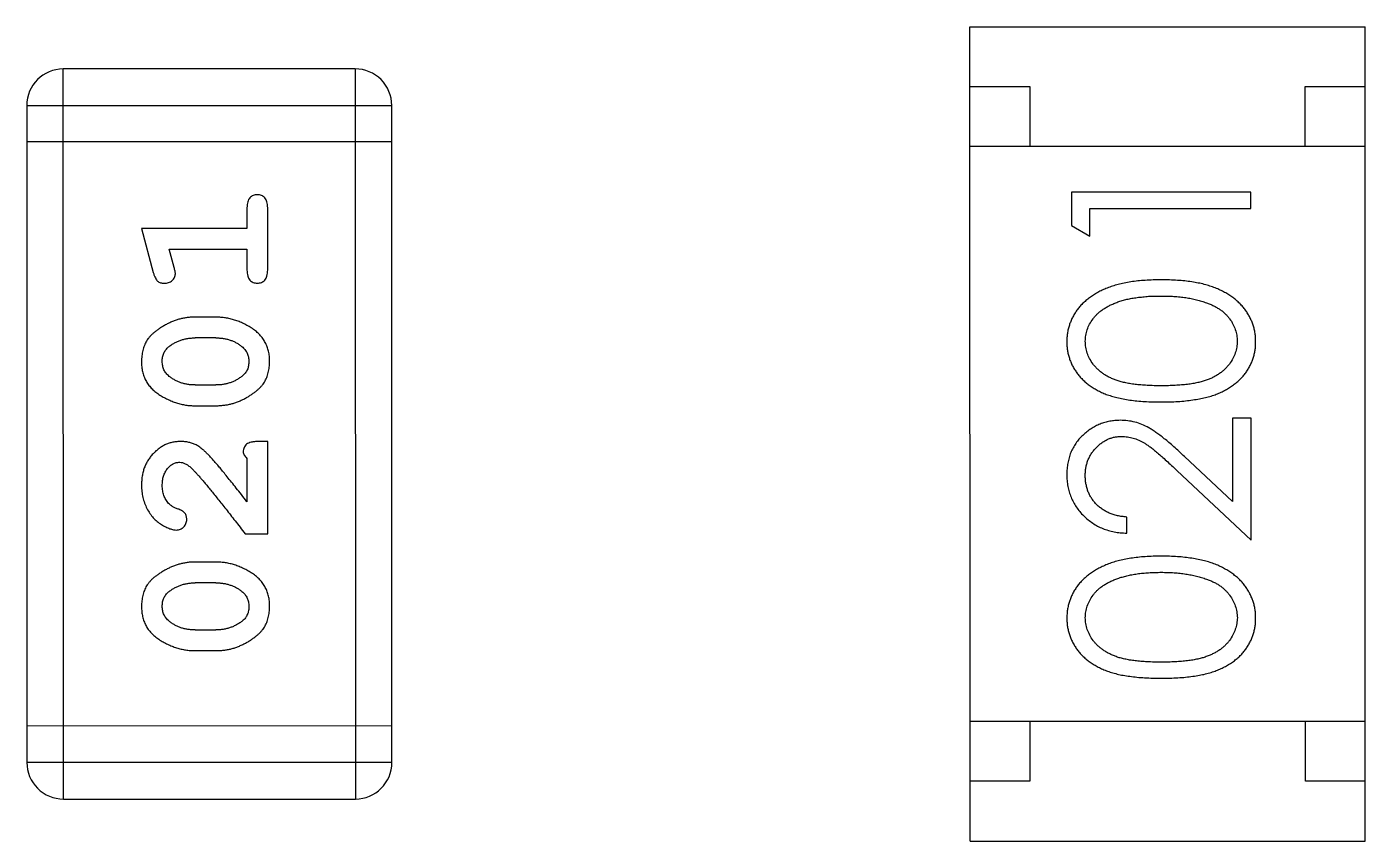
# Model space of a CAD drawing. Header units: millimetres. Extents: x 0 to 297, y 0 to 210.
# Drawn here: x 227.205 to 228.323, y 128.53 to 129.211 of the extents above; entities that cross this region are included whole.
import ezdxf

# ---------------------------------------------------------------- set-up
doc = ezdxf.new("R2010")
doc.units = ezdxf.units.MM
doc.layers.get('0').update_dxf_attribs({"linetype": 'CONTINUOUS'})

msp = doc.modelspace()

# ---------------------------------------------------------------- linework, layer by layer
at = {"color": 7, "linetype": 'Continuous'}
for p, q in [((227.9928, 128.5305), (227.9927, 129.2105)), ((227.9927, 129.2105), (228.3227, 129.2105)), ((228.3228, 128.5305), (228.3227, 129.2105)), ((227.2357, 128.5657), (227.2356, 129.1753)), ((227.4794, 129.1753), (227.2356, 129.1753)), ((227.4794, 129.1753), (227.4795, 128.5657)), ((227.9927, 129.1605), (228.0427, 129.1605)), ((228.0427, 129.1605), (228.0427, 129.1105)), ((228.2727, 129.1105), (228.2727, 129.1605)), ((228.2727, 129.1605), (228.3227, 129.1605)), ((227.2051, 129.1448), (227.2052, 128.5962)), ((227.2051, 129.1448), (227.5099, 129.1448)), ((227.51, 128.5962), (227.5099, 129.1448)), ((227.5099, 129.1144), (227.2051, 129.1143)), ((228.3227, 129.1105), (227.9927, 129.1105)), ((228.0774, 129.0723), (228.0775, 129.0445)), ((228.2274, 129.0723), (228.0774, 129.0723)), ((228.2274, 129.0588), (228.2274, 129.0723)), ((227.389, 129.0593), (227.389, 129.042)), ((227.4063, 129.0074), (227.4063, 129.0593)), ((228.0928, 129.0357), (228.0928, 129.0588)), ((228.0928, 129.0588), (228.2274, 129.0588)), ((227.389, 129.042), (227.3009, 129.042)), ((227.3009, 129.042), (227.3108, 129.0054)), ((228.0775, 129.0445), (228.0928, 129.0357)), ((227.324, 129.0247), (227.389, 129.0247)), ((227.3282, 129.0096), (227.324, 129.0247)), ((227.389, 129.0247), (227.389, 129.0074)), ((227.3633, 128.968), (227.3455, 128.968)), ((227.363, 128.9507), (227.3458, 128.9507)), ((227.3458, 128.9114), (227.363, 128.9114)), ((227.3455, 128.8941), (227.3633, 128.8941)), ((228.2121, 128.8838), (228.2121, 128.814)), ((228.2275, 128.8838), (228.2121, 128.8838)), ((228.2275, 128.7819), (228.2275, 128.8838)), ((227.4063, 128.8642), (227.3985, 128.8642)), ((227.4063, 128.7871), (227.4063, 128.8642)), ((227.389, 128.8501), (227.389, 128.8139)), ((228.2121, 128.814), (228.172, 128.8516)), ((228.1654, 128.8401), (228.2275, 128.7819)), ((228.1236, 128.7877), (228.1236, 128.8011)), ((227.3875, 128.7871), (227.4063, 128.7871)), ((227.3633, 128.7635), (227.3455, 128.7635)), ((227.363, 128.7462), (227.3458, 128.7462)), ((227.3458, 128.7069), (227.363, 128.7069)), ((227.3456, 128.6896), (227.3633, 128.6896)), ((227.51, 128.6267), (227.2052, 128.6266)), ((228.3228, 128.6305), (227.9928, 128.6305)), ((228.0428, 128.6305), (228.0428, 128.5805)), ((228.2728, 128.5805), (228.2728, 128.6305)), ((227.51, 128.5962), (227.2052, 128.5962)), ((228.0428, 128.5805), (227.9928, 128.5805)), ((228.3228, 128.5805), (228.2728, 128.5805)), ((227.2357, 128.5657), (227.4795, 128.5657)), ((227.9928, 128.5305), (228.3228, 128.5305))]:
    msp.add_line(p, q, dxfattribs=at)
for centre, start, end in [((227.2356, 129.1448), 90.0074, 180.0074), ((227.4794, 129.1448), 0.0074, 90.0074), ((227.2357, 128.5962), 180.0074, 270.0074), ((227.4795, 128.5962), 270.0074, 0.0074)]:
    msp.add_arc(centre, 0.0305, start, end, dxfattribs=at)
for points, knots in [([(227.3976, 129.0703), (227.397, 129.0703), (227.3959, 129.0702), (227.3942, 129.0697), (227.3927, 129.0689), (227.3914, 129.0677), (227.3903, 129.0661), (227.3895, 129.0642), (227.3891, 129.0619), (227.389, 129.0602), (227.389, 129.0593)], [0, 0, 0, 0, 0.11517, 0.223509, 0.328254, 0.438012, 0.553651, 0.682263, 0.830856, 1, 1, 1, 1]), ([(227.4063, 129.0593), (227.4063, 129.0602), (227.4062, 129.0619), (227.4058, 129.0642), (227.4051, 129.0661), (227.404, 129.0677), (227.4026, 129.0689), (227.4011, 129.0697), (227.3994, 129.0702), (227.3983, 129.0703), (227.3976, 129.0703)], [0, 0, 0, 0, 0.169012, 0.317488, 0.445429, 0.560977, 0.67065, 0.776666, 0.88492, 1, 1, 1, 1]), ([(227.3108, 129.0054), (227.311, 129.0045), (227.3115, 129.003), (227.3124, 129.0009), (227.3133, 128.9993), (227.3143, 128.9981), (227.3155, 128.9973), (227.3168, 128.9967), (227.3183, 128.9964), (227.3194, 128.9964), (227.32, 128.9963)], [0, 0, 0, 0, 0.187321, 0.344927, 0.475328, 0.579604, 0.674244, 0.773631, 0.882025, 1, 1, 1, 1]), ([(227.32, 128.9963), (227.3206, 128.9964), (227.3218, 128.9964), (227.3235, 128.9969), (227.3252, 128.9976), (227.3266, 128.9986), (227.3277, 128.9998), (227.3286, 129.0012), (227.3291, 129.0027), (227.3292, 129.0037), (227.3292, 129.0042)], [0, 0, 0, 0, 0.138815, 0.27042, 0.39836, 0.52875, 0.654955, 0.771147, 0.884581, 1, 1, 1, 1]), ([(227.3292, 129.0042), (227.3292, 129.0046), (227.3292, 129.0053), (227.3289, 129.0066), (227.3286, 129.008), (227.3283, 129.0091), (227.3282, 129.0096)], [0, 0, 0, 0, 0.183151, 0.413144, 0.682305, 1, 1, 1, 1]), ([(227.389, 129.0074), (227.389, 129.0065), (227.3891, 129.0048), (227.3895, 129.0025), (227.3903, 129.0005), (227.3913, 128.9989), (227.3927, 128.9978), (227.3942, 128.997), (227.3959, 128.9965), (227.397, 128.9964), (227.3977, 128.9964)], [0, 0, 0, 0, 0.169102, 0.317658, 0.446239, 0.563118, 0.671828, 0.776546, 0.884858, 1, 1, 1, 1]), ([(227.3977, 128.9964), (227.3983, 128.9964), (227.3994, 128.9965), (227.4011, 128.997), (227.4026, 128.9978), (227.404, 128.9989), (227.4051, 129.0005), (227.4058, 129.0025), (227.4062, 129.0048), (227.4063, 129.0065), (227.4063, 129.0074)], [0, 0, 0, 0, 0.115051, 0.223278, 0.329269, 0.437893, 0.554681, 0.682591, 0.83103, 1, 1, 1, 1]), ([(228.1525, 128.9992), (228.1502, 128.9992), (228.1457, 128.9991), (228.1392, 128.9988), (228.133, 128.9983), (228.1271, 128.9976), (228.1216, 128.9966), (228.1165, 128.9954), (228.1118, 128.994), (228.1073, 128.9924), (228.1033, 128.9906), (228.0994, 128.9887), (228.0959, 128.9866), (228.0926, 128.9843), (228.0895, 128.9819), (228.0867, 128.9794), (228.0842, 128.9766), (228.082, 128.9738), (228.08, 128.9708), (228.0783, 128.9677), (228.0768, 128.9645), (228.0757, 128.9613), (228.0747, 128.9579), (228.0741, 128.9545), (228.0737, 128.951), (228.0736, 128.9486), (228.0736, 128.9474)], [0, 0, 0, 0, 0.065278, 0.127205, 0.186168, 0.241675, 0.294115, 0.343609, 0.390387, 0.434463, 0.476646, 0.517002, 0.555936, 0.593716, 0.630057, 0.665601, 0.700745, 0.734917, 0.768681, 0.802087, 0.834849, 0.867433, 0.900138, 0.932806, 0.966212, 1, 1, 1, 1]), ([(228.2313, 128.9474), (228.2313, 128.9486), (228.2313, 128.951), (228.2308, 128.9545), (228.2302, 128.958), (228.2292, 128.9613), (228.228, 128.9646), (228.2266, 128.9678), (228.2248, 128.9709), (228.2228, 128.9739), (228.2206, 128.9768), (228.218, 128.9795), (228.2153, 128.9821), (228.2122, 128.9845), (228.2089, 128.9867), (228.2054, 128.9888), (228.2016, 128.9907), (228.1975, 128.9925), (228.1931, 128.9941), (228.1883, 128.9955), (228.1833, 128.9966), (228.1778, 128.9976), (228.172, 128.9983), (228.1658, 128.9988), (228.1593, 128.9991), (228.1548, 128.9992), (228.1525, 128.9992)], [0, 0, 0, 0, 0.033824, 0.067298, 0.10028, 0.133019, 0.165736, 0.198792, 0.232372, 0.266409, 0.301016, 0.336196, 0.371972, 0.408574, 0.446394, 0.485225, 0.525372, 0.567224, 0.611081, 0.65775, 0.70702, 0.759235, 0.814484, 0.873227, 0.934937, 1, 1, 1, 1]), ([(228.089, 128.9479), (228.0891, 128.9495), (228.0893, 128.9528), (228.0905, 128.9577), (228.0926, 128.9623), (228.095, 128.9661), (228.0973, 128.9689), (228.0993, 128.971), (228.1015, 128.9729), (228.104, 128.9747), (228.1067, 128.9764), (228.1096, 128.978), (228.1128, 128.9794), (228.1162, 128.9808), (228.1199, 128.9819), (228.1238, 128.983), (228.128, 128.9838), (228.1324, 128.9845), (228.1371, 128.985), (228.142, 128.9855), (228.1471, 128.9857), (228.1507, 128.9857), (228.1525, 128.9857)], [0, 0, 0, 0, 0.059689, 0.119507, 0.181075, 0.246162, 0.279894, 0.314468, 0.350403, 0.387474, 0.426147, 0.466624, 0.508745, 0.553328, 0.600058, 0.649177, 0.700552, 0.754894, 0.811825, 0.871514, 0.934319, 1, 1, 1, 1]), ([(228.1525, 128.9857), (228.1543, 128.9857), (228.1578, 128.9857), (228.163, 128.9854), (228.1681, 128.985), (228.1729, 128.9844), (228.1775, 128.9836), (228.1819, 128.9826), (228.1861, 128.9814), (228.1888, 128.9805), (228.1902, 128.9801)], [0, 0, 0, 0, 0.141157, 0.277773, 0.409244, 0.535676, 0.657497, 0.775458, 0.889412, 1, 1, 1, 1]), ([(228.1902, 128.9801), (228.1912, 128.9797), (228.1933, 128.9789), (228.1962, 128.9776), (228.1989, 128.9761), (228.2014, 128.9745), (228.2038, 128.9728), (228.2059, 128.9709), (228.2078, 128.9689), (228.2101, 128.9661), (228.2124, 128.9624), (228.2144, 128.9577), (228.2157, 128.9529), (228.2159, 128.9496), (228.2159, 128.9479)], [0, 0, 0, 0, 0.075949, 0.148549, 0.218996, 0.286119, 0.351826, 0.416074, 0.478265, 0.540325, 0.660405, 0.774606, 0.887187, 1, 1, 1, 1]), ([(227.3455, 128.968), (227.3444, 128.968), (227.3423, 128.968), (227.3391, 128.9677), (227.336, 128.9671), (227.3329, 128.9665), (227.3298, 128.9656), (227.3268, 128.9644), (227.3238, 128.9631), (227.321, 128.9616), (227.3182, 128.96), (227.3157, 128.9584), (227.3134, 128.9568), (227.3113, 128.9551), (227.3094, 128.9534), (227.3078, 128.9517), (227.3063, 128.9499), (227.3048, 128.9476), (227.3032, 128.9444), (227.3019, 128.9402), (227.3011, 128.9357), (227.301, 128.9325), (227.3009, 128.9309)], [0, 0, 0, 0, 0.049855, 0.099516, 0.148482, 0.19758, 0.246804, 0.296268, 0.346517, 0.397047, 0.446826, 0.49336, 0.537801, 0.579207, 0.617974, 0.654833, 0.689171, 0.722088, 0.786392, 0.853518, 0.924186, 1, 1, 1, 1]), ([(227.4079, 128.9311), (227.4078, 128.9326), (227.4078, 128.9354), (227.4071, 128.9395), (227.4059, 128.9433), (227.4043, 128.9469), (227.4023, 128.9502), (227.3998, 128.9533), (227.3969, 128.9561), (227.3935, 128.9585), (227.3899, 128.9607), (227.3862, 128.9627), (227.3825, 128.9643), (227.3787, 128.9657), (227.3749, 128.9667), (227.3711, 128.9675), (227.3672, 128.9679), (227.3646, 128.968), (227.3633, 128.968)], [0, 0, 0, 0, 0.067217, 0.131051, 0.19272, 0.252824, 0.312745, 0.373449, 0.436041, 0.501494, 0.567761, 0.632087, 0.695096, 0.757109, 0.817993, 0.878657, 0.939311, 1, 1, 1, 1]), ([(227.3235, 128.9432), (227.3243, 128.9438), (227.3259, 128.945), (227.3284, 128.9465), (227.3311, 128.9478), (227.3338, 128.9489), (227.3367, 128.9497), (227.3396, 128.9503), (227.3427, 128.9507), (227.3447, 128.9507), (227.3458, 128.9507)], [0, 0, 0, 0, 0.125331, 0.248948, 0.371201, 0.494032, 0.616811, 0.742104, 0.868849, 1, 1, 1, 1]), ([(227.363, 128.9507), (227.3641, 128.9507), (227.3661, 128.9507), (227.3692, 128.9503), (227.3721, 128.9498), (227.3749, 128.9489), (227.3776, 128.948), (227.3801, 128.9467), (227.3826, 128.9452), (227.384, 128.9441), (227.3848, 128.9435)], [0, 0, 0, 0, 0.135449, 0.266263, 0.393429, 0.516942, 0.639128, 0.758779, 0.879341, 1, 1, 1, 1]), ([(228.0736, 128.9474), (228.0736, 128.9462), (228.0737, 128.9439), (228.0741, 128.9405), (228.0747, 128.9371), (228.0757, 128.9338), (228.0768, 128.9306), (228.0783, 128.9275), (228.08, 128.9244), (228.082, 128.9215), (228.0842, 128.9187), (228.0866, 128.916), (228.0894, 128.9135), (228.0923, 128.9112), (228.0955, 128.9091), (228.099, 128.907), (228.1027, 128.9052), (228.1066, 128.9035), (228.1109, 128.9021), (228.1156, 128.9008), (228.1208, 128.8997), (228.1263, 128.8988), (228.1323, 128.8981), (228.1387, 128.8976), (228.1455, 128.8973), (228.1501, 128.8973), (228.1525, 128.8973)], [0, 0, 0, 0, 0.033742, 0.066533, 0.099153, 0.13154, 0.164087, 0.196563, 0.229707, 0.263315, 0.297504, 0.331686, 0.366482, 0.4021, 0.438958, 0.476748, 0.515985, 0.556589, 0.599519, 0.645765, 0.695487, 0.748721, 0.805687, 0.866754, 0.931405, 1, 1, 1, 1]), ([(228.1525, 128.9107), (228.1505, 128.9108), (228.1465, 128.9108), (228.1409, 128.911), (228.1356, 128.9114), (228.1307, 128.9119), (228.1262, 128.9125), (228.122, 128.9133), (228.1183, 128.9142), (228.1149, 128.9153), (228.1118, 128.9166), (228.1088, 128.9179), (228.1061, 128.9194), (228.1036, 128.921), (228.1013, 128.9228), (228.0992, 128.9247), (228.0972, 128.9267), (228.095, 128.9296), (228.0926, 128.9333), (228.0905, 128.938), (228.0893, 128.9429), (228.0891, 128.9462), (228.089, 128.9479)], [0, 0, 0, 0, 0.073302, 0.142286, 0.206253, 0.266017, 0.321612, 0.372532, 0.419497, 0.462398, 0.502825, 0.541489, 0.579034, 0.615143, 0.650298, 0.684912, 0.718701, 0.752189, 0.817245, 0.879117, 0.939613, 1, 1, 1, 1]), ([(228.2159, 128.9479), (228.2158, 128.9462), (228.2157, 128.9429), (228.2144, 128.9381), (228.2123, 128.9333), (228.2099, 128.9296), (228.2076, 128.9267), (228.2057, 128.9247), (228.2036, 128.9228), (228.2012, 128.921), (228.1987, 128.9194), (228.196, 128.9179), (228.1931, 128.9165), (228.19, 128.9153), (228.1866, 128.9142), (228.1828, 128.9133), (228.1787, 128.9125), (228.1742, 128.9118), (228.1693, 128.9114), (228.164, 128.911), (228.1584, 128.9108), (228.1545, 128.9108), (228.1525, 128.9107)], [0, 0, 0, 0, 0.060034, 0.120278, 0.182348, 0.247919, 0.281641, 0.315701, 0.350322, 0.385703, 0.421819, 0.459196, 0.497866, 0.538301, 0.58121, 0.628183, 0.679403, 0.734699, 0.794074, 0.858416, 0.927049, 1, 1, 1, 1]), ([(228.1525, 128.8973), (228.1549, 128.8973), (228.1596, 128.8973), (228.1663, 128.8976), (228.1727, 128.8981), (228.1786, 128.8989), (228.1842, 128.8998), (228.1893, 128.9008), (228.194, 128.9021), (228.1984, 128.9036), (228.2024, 128.9053), (228.2061, 128.9072), (228.2095, 128.9092), (228.2127, 128.9114), (228.2157, 128.9137), (228.2184, 128.9162), (228.2209, 128.9188), (228.2231, 128.9216), (228.225, 128.9245), (228.2267, 128.9276), (228.2281, 128.9306), (228.2293, 128.9338), (228.2302, 128.9371), (228.2308, 128.9405), (228.2313, 128.9439), (228.2313, 128.9463), (228.2313, 128.9474)], [0, 0, 0, 0, 0.068113, 0.132564, 0.193427, 0.250218, 0.303569, 0.353576, 0.400235, 0.443586, 0.484619, 0.524292, 0.56238, 0.599049, 0.63494, 0.669782, 0.704009, 0.737842, 0.771098, 0.803896, 0.836415, 0.868639, 0.900715, 0.933378, 0.966213, 1, 1, 1, 1]), ([(227.3182, 128.931), (227.3182, 128.9316), (227.3183, 128.9329), (227.3185, 128.9347), (227.3189, 128.9364), (227.3195, 128.938), (227.3203, 128.9394), (227.3212, 128.9408), (227.3222, 128.9421), (227.3231, 128.9428), (227.3235, 128.9432)], [0, 0, 0, 0, 0.138115, 0.270177, 0.397547, 0.520057, 0.63869, 0.757499, 0.878226, 1, 1, 1, 1]), ([(227.3848, 128.9435), (227.3852, 128.9431), (227.3861, 128.9423), (227.3873, 128.941), (227.3883, 128.9395), (227.3892, 128.938), (227.3898, 128.9364), (227.3902, 128.9348), (227.3905, 128.933), (227.3906, 128.9318), (227.3906, 128.9312)], [0, 0, 0, 0, 0.129853, 0.25607, 0.380154, 0.49978, 0.62208, 0.743277, 0.868791, 1, 1, 1, 1]), ([(227.3009, 128.9309), (227.301, 128.9294), (227.301, 128.9266), (227.3017, 128.9226), (227.3029, 128.9187), (227.3044, 128.9151), (227.3065, 128.9118), (227.309, 128.9088), (227.312, 128.906), (227.3154, 128.9035), (227.319, 128.9013), (227.3227, 128.8994), (227.3264, 128.8978), (227.3301, 128.8964), (227.3339, 128.8954), (227.3378, 128.8946), (227.3416, 128.8942), (227.3442, 128.8941), (227.3455, 128.8941)], [0, 0, 0, 0, 0.06692, 0.130834, 0.19258, 0.252759, 0.312631, 0.373411, 0.436359, 0.501894, 0.568244, 0.632472, 0.69556, 0.757163, 0.818592, 0.878885, 0.939235, 1, 1, 1, 1]), ([(227.324, 128.9186), (227.3236, 128.9191), (227.3227, 128.9199), (227.3215, 128.9212), (227.3204, 128.9226), (227.3196, 128.9241), (227.319, 128.9257), (227.3186, 128.9274), (227.3183, 128.9292), (227.3182, 128.9304), (227.3182, 128.931)], [0, 0, 0, 0, 0.13042, 0.256046, 0.378133, 0.498725, 0.620452, 0.742761, 0.869406, 1, 1, 1, 1]), ([(227.3633, 128.8941), (227.3644, 128.8941), (227.3665, 128.8942), (227.3697, 128.8945), (227.3728, 128.8949), (227.3759, 128.8956), (227.3789, 128.8965), (227.3819, 128.8977), (227.3849, 128.8989), (227.3878, 128.9004), (227.3905, 128.902), (227.393, 128.9036), (227.3953, 128.9052), (227.3975, 128.9069), (227.3993, 128.9086), (227.401, 128.9103), (227.4024, 128.912), (227.404, 128.9144), (227.4056, 128.9176), (227.4069, 128.9218), (227.4077, 128.9263), (227.4078, 128.9295), (227.4079, 128.9311)], [0, 0, 0, 0, 0.049886, 0.09882, 0.148132, 0.19689, 0.246038, 0.295176, 0.345305, 0.395692, 0.445312, 0.491875, 0.535813, 0.577009, 0.616081, 0.652689, 0.687585, 0.720206, 0.785062, 0.85223, 0.923759, 1, 1, 1, 1]), ([(227.3906, 128.9312), (227.3906, 128.9306), (227.3905, 128.9293), (227.3903, 128.9275), (227.3899, 128.9258), (227.3893, 128.9242), (227.3885, 128.9227), (227.3876, 128.9214), (227.3865, 128.9201), (227.3857, 128.9194), (227.3853, 128.919)], [0, 0, 0, 0, 0.139844, 0.271849, 0.399162, 0.521619, 0.6402, 0.758957, 0.87828, 1, 1, 1, 1]), ([(227.3458, 128.9114), (227.3447, 128.9114), (227.3427, 128.9115), (227.3396, 128.9118), (227.3367, 128.9124), (227.3339, 128.9132), (227.3312, 128.9142), (227.3287, 128.9155), (227.3262, 128.9169), (227.3248, 128.9181), (227.324, 128.9186)], [0, 0, 0, 0, 0.135446, 0.266257, 0.393419, 0.517936, 0.639137, 0.758785, 0.879345, 1, 1, 1, 1]), ([(227.3853, 128.919), (227.3845, 128.9184), (227.3829, 128.9172), (227.3804, 128.9157), (227.3778, 128.9143), (227.375, 128.9133), (227.3721, 128.9124), (227.3692, 128.9118), (227.3661, 128.9115), (227.3641, 128.9114), (227.363, 128.9114)], [0, 0, 0, 0, 0.124927, 0.248361, 0.370889, 0.492583, 0.61616, 0.741472, 0.869044, 1, 1, 1, 1]), ([(228.1182, 128.8819), (228.1167, 128.8819), (228.1138, 128.8818), (228.1095, 128.8812), (228.1054, 128.8802), (228.1013, 128.8789), (228.0975, 128.877), (228.0938, 128.8749), (228.0902, 128.8723), (228.0869, 128.8694), (228.0837, 128.8662), (228.0811, 128.8627), (228.0788, 128.8589), (228.0768, 128.8549), (228.0754, 128.8507), (228.0744, 128.8462), (228.0737, 128.8415), (228.0737, 128.8382), (228.0736, 128.8366)], [0, 0, 0, 0, 0.06271, 0.123347, 0.183401, 0.242828, 0.302097, 0.36242, 0.423725, 0.487032, 0.550491, 0.612709, 0.674265, 0.73617, 0.799211, 0.863483, 0.930525, 1, 1, 1, 1]), ([(228.172, 128.8516), (228.1705, 128.853), (228.1675, 128.8558), (228.1632, 128.8597), (228.159, 128.8633), (228.1552, 128.8665), (228.1515, 128.8693), (228.1482, 128.8718), (228.145, 128.8739), (228.1412, 128.8762), (228.1364, 128.8785), (228.1305, 128.8805), (228.1244, 128.8817), (228.1203, 128.8818), (228.1182, 128.8819)], [0, 0, 0, 0, 0.09953, 0.192079, 0.277712, 0.357454, 0.429648, 0.495771, 0.555538, 0.608657, 0.707578, 0.804328, 0.901298, 1, 1, 1, 1]), ([(227.3337, 128.8642), (227.3326, 128.8642), (227.3304, 128.8641), (227.3271, 128.8636), (227.324, 128.8628), (227.3211, 128.8617), (227.3182, 128.8602), (227.3155, 128.8584), (227.3129, 128.8563), (227.3105, 128.8539), (227.3082, 128.8513), (227.3063, 128.8484), (227.3046, 128.8454), (227.3032, 128.8422), (227.3022, 128.8388), (227.3014, 128.8352), (227.301, 128.8314), (227.301, 128.8288), (227.3009, 128.8275)], [0, 0, 0, 0, 0.060981, 0.120256, 0.178148, 0.236115, 0.293993, 0.352864, 0.413358, 0.476056, 0.539296, 0.602396, 0.665116, 0.728325, 0.792919, 0.859317, 0.928302, 1, 1, 1, 1]), ([(227.362, 128.8474), (227.3612, 128.8483), (227.3597, 128.85), (227.3575, 128.8524), (227.3554, 128.8545), (227.3534, 128.8564), (227.3515, 128.858), (227.3498, 128.8593), (227.3481, 128.8605), (227.3461, 128.8616), (227.3435, 128.8626), (227.3404, 128.8636), (227.3371, 128.8641), (227.3348, 128.8642), (227.3337, 128.8642)], [0, 0, 0, 0, 0.103002, 0.197728, 0.285279, 0.365235, 0.437224, 0.502446, 0.560545, 0.611446, 0.707576, 0.80349, 0.900532, 1, 1, 1, 1]), ([(227.3985, 128.8642), (227.3974, 128.8642), (227.3954, 128.8641), (227.3927, 128.8637), (227.3905, 128.863), (227.3887, 128.862), (227.3874, 128.8607), (227.3865, 128.8591), (227.386, 128.8574), (227.3859, 128.8562), (227.3859, 128.8556)], [0, 0, 0, 0, 0.1844, 0.34094, 0.473574, 0.586824, 0.690029, 0.789175, 0.890445, 1, 1, 1, 1]), ([(228.089, 128.8359), (228.089, 128.837), (228.0891, 128.8392), (228.0895, 128.8424), (228.0902, 128.8455), (228.0912, 128.8485), (228.0925, 128.8514), (228.094, 128.8541), (228.0959, 128.8566), (228.098, 128.859), (228.1002, 128.8612), (228.1027, 128.8631), (228.1052, 128.8648), (228.1078, 128.8661), (228.1106, 128.8672), (228.1134, 128.8679), (228.1164, 128.8684), (228.1184, 128.8684), (228.1194, 128.8684)], [0, 0, 0, 0, 0.068027, 0.133505, 0.19695, 0.26027, 0.322741, 0.384982, 0.448465, 0.513424, 0.578224, 0.640011, 0.700094, 0.760067, 0.819012, 0.877878, 0.938035, 1, 1, 1, 1]), ([(228.1194, 128.8684), (228.121, 128.8684), (228.1243, 128.8682), (228.1291, 128.8672), (228.1337, 128.8655), (228.1375, 128.8635), (228.1406, 128.8615), (228.1433, 128.8596), (228.1463, 128.8573), (228.1495, 128.8546), (228.1531, 128.8515), (228.1569, 128.8481), (228.1611, 128.8442), (228.1639, 128.8415), (228.1654, 128.8401)], [0, 0, 0, 0, 0.088014, 0.174976, 0.2638, 0.355443, 0.406413, 0.465519, 0.533076, 0.609353, 0.693899, 0.787171, 0.889197, 1, 1, 1, 1]), ([(227.3182, 128.8274), (227.3183, 128.8288), (227.3184, 128.8315), (227.3192, 128.8353), (227.3206, 128.8387), (227.3225, 128.8416), (227.3248, 128.8439), (227.3272, 128.8457), (227.3299, 128.8467), (227.3318, 128.8468), (227.3328, 128.8469)], [0, 0, 0, 0, 0.156344, 0.299348, 0.4327, 0.561, 0.682299, 0.791883, 0.89611, 1, 1, 1, 1]), ([(227.3328, 128.8469), (227.3335, 128.8468), (227.3352, 128.8467), (227.3376, 128.8457), (227.3401, 128.8442), (227.3416, 128.8429), (227.3425, 128.8421)], [0, 0, 0, 0, 0.212836, 0.442809, 0.70317, 1, 1, 1, 1]), ([(227.389, 128.8139), (227.3875, 128.8159), (227.3845, 128.8197), (227.3802, 128.8252), (227.3762, 128.8301), (227.3726, 128.8346), (227.3695, 128.8385), (227.3666, 128.842), (227.3642, 128.8449), (227.3627, 128.8466), (227.362, 128.8474)], [0, 0, 0, 0, 0.176662, 0.337826, 0.484741, 0.617764, 0.73494, 0.837793, 0.926412, 1, 1, 1, 1]), ([(227.3859, 128.8556), (227.3859, 128.8551), (227.386, 128.8542), (227.3867, 128.8528), (227.3877, 128.8514), (227.3885, 128.8505), (227.389, 128.8501)], [0, 0, 0, 0, 0.20611, 0.432681, 0.695597, 1, 1, 1, 1]), ([(227.3425, 128.8421), (227.3429, 128.8417), (227.3439, 128.8407), (227.3455, 128.8391), (227.3472, 128.8372), (227.3491, 128.8351), (227.3512, 128.8326), (227.3536, 128.8299), (227.3561, 128.8269), (227.3588, 128.8236), (227.3617, 128.82), (227.3648, 128.8161), (227.3681, 128.812), (227.3716, 128.8076), (227.3753, 128.8028), (227.3792, 128.7979), (227.3833, 128.7926), (227.386, 128.789), (227.3875, 128.7871)], [0, 0, 0, 0, 0.026647, 0.057942, 0.094152, 0.134806, 0.180631, 0.231142, 0.286385, 0.346321, 0.411439, 0.481035, 0.555329, 0.634592, 0.718826, 0.807759, 0.901393, 1, 1, 1, 1]), ([(228.0736, 128.8366), (228.0737, 128.8349), (228.0737, 128.8316), (228.0744, 128.8268), (228.0755, 128.8222), (228.0771, 128.8177), (228.0791, 128.8135), (228.0815, 128.8095), (228.0843, 128.8057), (228.0877, 128.8021), (228.0913, 128.7989), (228.0952, 128.796), (228.0993, 128.7935), (228.1037, 128.7915), (228.1083, 128.7899), (228.1132, 128.7887), (228.1183, 128.7879), (228.1219, 128.7878), (228.1236, 128.7877)], [0, 0, 0, 0, 0.06445, 0.126725, 0.187421, 0.247417, 0.306749, 0.366595, 0.427749, 0.490235, 0.553031, 0.614805, 0.676505, 0.738096, 0.801021, 0.864897, 0.931209, 1, 1, 1, 1]), ([(228.1236, 128.8011), (228.1223, 128.8013), (228.1197, 128.8015), (228.1159, 128.8022), (228.1124, 128.8032), (228.109, 128.8044), (228.106, 128.8059), (228.1031, 128.8077), (228.1005, 128.8097), (228.0981, 128.8119), (228.096, 128.8144), (228.0941, 128.817), (228.0925, 128.8198), (228.0912, 128.8227), (228.0903, 128.8258), (228.0895, 128.829), (228.0891, 128.8324), (228.089, 128.8347), (228.089, 128.8359)], [0, 0, 0, 0, 0.073648, 0.143686, 0.210962, 0.275557, 0.338064, 0.399311, 0.4594, 0.51934, 0.579024, 0.637809, 0.695959, 0.754122, 0.813113, 0.873453, 0.935561, 1, 1, 1, 1]), ([(227.3009, 128.8275), (227.301, 128.8258), (227.3011, 128.8225), (227.302, 128.8175), (227.3034, 128.8128), (227.3054, 128.8083), (227.3078, 128.8041), (227.3107, 128.8005), (227.3139, 128.7974), (227.3175, 128.7948), (227.3211, 128.7929), (227.3244, 128.7914), (227.3274, 128.7905), (227.3294, 128.7903), (227.3303, 128.7903)], [0, 0, 0, 0, 0.098286, 0.193983, 0.289056, 0.384352, 0.477435, 0.566197, 0.652355, 0.737986, 0.818188, 0.887401, 0.94802, 1, 1, 1, 1]), ([(227.3236, 128.8125), (227.3232, 128.813), (227.3223, 128.814), (227.3212, 128.8157), (227.3203, 128.8174), (227.3196, 128.8192), (227.319, 128.8211), (227.3186, 128.8231), (227.3183, 128.8252), (227.3182, 128.8267), (227.3182, 128.8274)], [0, 0, 0, 0, 0.121873, 0.243139, 0.363336, 0.485133, 0.607572, 0.734701, 0.864814, 1, 1, 1, 1]), ([(227.3321, 128.8076), (227.3312, 128.8079), (227.3295, 128.8085), (227.3272, 128.8097), (227.3252, 128.811), (227.3241, 128.812), (227.3236, 128.8125)], [0, 0, 0, 0, 0.285518, 0.544185, 0.781367, 1, 1, 1, 1]), ([(227.3387, 128.7991), (227.3387, 128.7996), (227.3386, 128.8005), (227.3384, 128.8019), (227.3379, 128.8032), (227.3372, 128.8043), (227.3363, 128.8053), (227.3351, 128.8062), (227.3337, 128.807), (227.3327, 128.8074), (227.3321, 128.8076)], [0, 0, 0, 0, 0.127347, 0.246131, 0.359406, 0.470543, 0.586092, 0.711469, 0.847022, 1, 1, 1, 1]), ([(227.3303, 128.7903), (227.3308, 128.7903), (227.3319, 128.7904), (227.3334, 128.7909), (227.3349, 128.7917), (227.3362, 128.7928), (227.3373, 128.7942), (227.3381, 128.7957), (227.3386, 128.7974), (227.3387, 128.7985), (227.3387, 128.7991)], [0, 0, 0, 0, 0.120856, 0.239483, 0.360995, 0.490166, 0.620982, 0.746416, 0.870253, 1, 1, 1, 1]), ([(228.1525, 128.7684), (228.1502, 128.7684), (228.1458, 128.7684), (228.1392, 128.7681), (228.133, 128.7675), (228.1271, 128.7668), (228.1217, 128.7658), (228.1165, 128.7647), (228.1118, 128.7632), (228.1074, 128.7617), (228.1033, 128.7598), (228.0994, 128.7579), (228.0959, 128.7558), (228.0926, 128.7536), (228.0896, 128.7511), (228.0868, 128.7486), (228.0843, 128.7459), (228.082, 128.743), (228.08, 128.74), (228.0783, 128.7369), (228.0769, 128.7338), (228.0757, 128.7305), (228.0748, 128.7272), (228.0741, 128.7237), (228.0737, 128.7202), (228.0737, 128.7179), (228.0736, 128.7167)], [0, 0, 0, 0, 0.065278, 0.127205, 0.186168, 0.241675, 0.294115, 0.343609, 0.390387, 0.434463, 0.476646, 0.517002, 0.555936, 0.593716, 0.630057, 0.665601, 0.700745, 0.734917, 0.768681, 0.802087, 0.834849, 0.867433, 0.900138, 0.932806, 0.966212, 1, 1, 1, 1]), ([(228.2313, 128.7167), (228.2313, 128.7179), (228.2313, 128.7202), (228.2308, 128.7238), (228.2302, 128.7272), (228.2293, 128.7305), (228.228, 128.7338), (228.2266, 128.737), (228.2248, 128.7401), (228.2229, 128.7431), (228.2206, 128.746), (228.2181, 128.7487), (228.2153, 128.7513), (228.2122, 128.7537), (228.2089, 128.756), (228.2054, 128.758), (228.2016, 128.76), (228.1975, 128.7618), (228.1931, 128.7634), (228.1884, 128.7647), (228.1833, 128.7659), (228.1778, 128.7668), (228.172, 128.7675), (228.1658, 128.7681), (228.1593, 128.7684), (228.1548, 128.7684), (228.1525, 128.7684)], [0, 0, 0, 0, 0.033824, 0.067298, 0.10028, 0.133019, 0.165736, 0.198792, 0.232372, 0.266409, 0.301016, 0.336196, 0.371972, 0.408574, 0.446394, 0.485225, 0.525372, 0.567224, 0.611081, 0.65775, 0.70702, 0.759235, 0.814484, 0.873227, 0.934937, 1, 1, 1, 1]), ([(227.3455, 128.7635), (227.3445, 128.7635), (227.3423, 128.7635), (227.3391, 128.7632), (227.336, 128.7626), (227.3329, 128.762), (227.3299, 128.761), (227.3268, 128.7599), (227.3239, 128.7586), (227.321, 128.7571), (227.3183, 128.7555), (227.3157, 128.7539), (227.3134, 128.7522), (227.3113, 128.7506), (227.3094, 128.7489), (227.3078, 128.7472), (227.3064, 128.7454), (227.3048, 128.7431), (227.3032, 128.7399), (227.3019, 128.7357), (227.3011, 128.7312), (227.301, 128.728), (227.3009, 128.7264)], [0, 0, 0, 0, 0.049855, 0.099516, 0.148482, 0.19758, 0.246804, 0.296268, 0.346517, 0.397047, 0.446826, 0.49336, 0.537801, 0.579207, 0.617974, 0.654833, 0.689171, 0.722088, 0.786392, 0.853518, 0.924186, 1, 1, 1, 1]), ([(227.4079, 128.7266), (227.4079, 128.7281), (227.4078, 128.7309), (227.4071, 128.735), (227.406, 128.7388), (227.4044, 128.7424), (227.4024, 128.7457), (227.3998, 128.7488), (227.3969, 128.7516), (227.3935, 128.754), (227.3899, 128.7562), (227.3862, 128.7582), (227.3825, 128.7598), (227.3787, 128.7612), (227.3749, 128.7622), (227.3711, 128.763), (227.3672, 128.7634), (227.3646, 128.7635), (227.3633, 128.7635)], [0, 0, 0, 0, 0.067217, 0.131051, 0.19272, 0.252824, 0.312745, 0.373449, 0.436041, 0.501494, 0.567761, 0.632087, 0.695096, 0.757109, 0.817993, 0.878657, 0.939311, 1, 1, 1, 1]), ([(227.3235, 128.7386), (227.3243, 128.7392), (227.3259, 128.7404), (227.3285, 128.742), (227.3311, 128.7433), (227.3339, 128.7444), (227.3367, 128.7452), (227.3397, 128.7458), (227.3427, 128.7461), (227.3448, 128.7462), (227.3458, 128.7462)], [0, 0, 0, 0, 0.125331, 0.248948, 0.371201, 0.494032, 0.616811, 0.742104, 0.868849, 1, 1, 1, 1]), ([(227.363, 128.7462), (227.3641, 128.7462), (227.3662, 128.7461), (227.3692, 128.7458), (227.3722, 128.7453), (227.3749, 128.7444), (227.3776, 128.7435), (227.3802, 128.7422), (227.3826, 128.7407), (227.3841, 128.7396), (227.3848, 128.739)], [0, 0, 0, 0, 0.135449, 0.266263, 0.393429, 0.516942, 0.639128, 0.758779, 0.879341, 1, 1, 1, 1]), ([(228.089, 128.7171), (228.0891, 128.7187), (228.0893, 128.722), (228.0905, 128.7269), (228.0927, 128.7316), (228.095, 128.7353), (228.0973, 128.7382), (228.0993, 128.7402), (228.1015, 128.7422), (228.104, 128.744), (228.1067, 128.7457), (228.1097, 128.7472), (228.1128, 128.7487), (228.1163, 128.75), (228.1199, 128.7511), (228.1238, 128.7522), (228.128, 128.753), (228.1324, 128.7538), (228.1371, 128.7543), (228.142, 128.7547), (228.1472, 128.7549), (228.1507, 128.755), (228.1525, 128.755)], [0, 0, 0, 0, 0.059689, 0.119507, 0.181075, 0.246162, 0.279894, 0.314468, 0.350403, 0.387474, 0.426147, 0.466624, 0.508745, 0.553328, 0.600058, 0.649177, 0.700552, 0.754894, 0.811825, 0.871514, 0.934319, 1, 1, 1, 1]), ([(228.1525, 128.755), (228.1543, 128.755), (228.1578, 128.7549), (228.1631, 128.7547), (228.1681, 128.7542), (228.1729, 128.7536), (228.1775, 128.7528), (228.1819, 128.7519), (228.1861, 128.7507), (228.1889, 128.7498), (228.1902, 128.7493)], [0, 0, 0, 0, 0.141157, 0.277773, 0.409244, 0.535676, 0.657497, 0.775458, 0.889412, 1, 1, 1, 1]), ([(228.1902, 128.7493), (228.1912, 128.7489), (228.1933, 128.7482), (228.1962, 128.7468), (228.199, 128.7454), (228.2015, 128.7438), (228.2038, 128.742), (228.2059, 128.7402), (228.2078, 128.7382), (228.2101, 128.7353), (228.2124, 128.7317), (228.2144, 128.727), (228.2157, 128.7221), (228.2159, 128.7188), (228.216, 128.7171)], [0, 0, 0, 0, 0.075949, 0.148549, 0.218996, 0.286119, 0.351826, 0.416074, 0.478265, 0.540325, 0.660405, 0.774606, 0.887187, 1, 1, 1, 1]), ([(227.3182, 128.7265), (227.3183, 128.7271), (227.3183, 128.7284), (227.3185, 128.7302), (227.3189, 128.7319), (227.3195, 128.7335), (227.3203, 128.7349), (227.3212, 128.7363), (227.3223, 128.7375), (227.3231, 128.7383), (227.3235, 128.7386)], [0, 0, 0, 0, 0.138115, 0.270177, 0.397547, 0.520057, 0.63869, 0.757499, 0.878226, 1, 1, 1, 1]), ([(227.3848, 128.739), (227.3853, 128.7386), (227.3862, 128.7378), (227.3874, 128.7364), (227.3884, 128.735), (227.3892, 128.7335), (227.3898, 128.7319), (227.3903, 128.7303), (227.3905, 128.7285), (227.3906, 128.7273), (227.3906, 128.7267)], [0, 0, 0, 0, 0.129853, 0.25607, 0.380154, 0.49978, 0.62208, 0.743277, 0.868791, 1, 1, 1, 1]), ([(227.3009, 128.7264), (227.301, 128.7249), (227.3011, 128.7221), (227.3018, 128.718), (227.3029, 128.7142), (227.3045, 128.7106), (227.3065, 128.7073), (227.309, 128.7043), (227.312, 128.7015), (227.3154, 128.699), (227.319, 128.6968), (227.3227, 128.6949), (227.3264, 128.6933), (227.3302, 128.6919), (227.3339, 128.6909), (227.3378, 128.6901), (227.3417, 128.6897), (227.3443, 128.6896), (227.3456, 128.6896)], [0, 0, 0, 0, 0.06692, 0.130834, 0.19258, 0.252759, 0.312631, 0.373411, 0.436359, 0.501894, 0.568244, 0.632472, 0.69556, 0.757163, 0.818592, 0.878885, 0.939235, 1, 1, 1, 1]), ([(227.324, 128.7141), (227.3236, 128.7145), (227.3227, 128.7153), (227.3215, 128.7167), (227.3205, 128.7181), (227.3197, 128.7196), (227.319, 128.7212), (227.3186, 128.7229), (227.3183, 128.7247), (227.3183, 128.7259), (227.3182, 128.7265)], [0, 0, 0, 0, 0.13042, 0.256046, 0.378133, 0.498725, 0.620452, 0.742761, 0.869406, 1, 1, 1, 1]), ([(227.3633, 128.6896), (227.3644, 128.6896), (227.3665, 128.6896), (227.3697, 128.69), (227.3728, 128.6904), (227.3759, 128.6911), (227.379, 128.692), (227.3819, 128.6931), (227.3849, 128.6944), (227.3878, 128.6959), (227.3905, 128.6974), (227.3931, 128.6991), (227.3954, 128.7007), (227.3975, 128.7024), (227.3993, 128.7041), (227.401, 128.7058), (227.4024, 128.7075), (227.404, 128.7099), (227.4056, 128.713), (227.4069, 128.7172), (227.4078, 128.7218), (227.4079, 128.725), (227.4079, 128.7266)], [0, 0, 0, 0, 0.049886, 0.09882, 0.148132, 0.19689, 0.246038, 0.295176, 0.345305, 0.395692, 0.445312, 0.491875, 0.535813, 0.577009, 0.616081, 0.652689, 0.687585, 0.720206, 0.785062, 0.85223, 0.923759, 1, 1, 1, 1]), ([(227.3906, 128.7267), (227.3906, 128.726), (227.3906, 128.7248), (227.3903, 128.723), (227.3899, 128.7213), (227.3893, 128.7197), (227.3886, 128.7182), (227.3877, 128.7169), (227.3866, 128.7156), (227.3857, 128.7149), (227.3853, 128.7145)], [0, 0, 0, 0, 0.139844, 0.271849, 0.399162, 0.521619, 0.6402, 0.758957, 0.87828, 1, 1, 1, 1]), ([(227.3458, 128.7069), (227.3448, 128.7069), (227.3427, 128.707), (227.3396, 128.7073), (227.3367, 128.7078), (227.3339, 128.7087), (227.3312, 128.7097), (227.3287, 128.7109), (227.3263, 128.7124), (227.3248, 128.7136), (227.324, 128.7141)], [0, 0, 0, 0, 0.135446, 0.266257, 0.393419, 0.517936, 0.639137, 0.758785, 0.879345, 1, 1, 1, 1]), ([(227.3853, 128.7145), (227.3845, 128.7139), (227.383, 128.7127), (227.3804, 128.7112), (227.3778, 128.7098), (227.375, 128.7088), (227.3722, 128.7079), (227.3692, 128.7073), (227.3662, 128.707), (227.3641, 128.7069), (227.363, 128.7069)], [0, 0, 0, 0, 0.124927, 0.248361, 0.370889, 0.492583, 0.61616, 0.741472, 0.869044, 1, 1, 1, 1]), ([(228.0736, 128.7167), (228.0737, 128.7155), (228.0737, 128.7131), (228.0741, 128.7097), (228.0748, 128.7063), (228.0757, 128.703), (228.0769, 128.6998), (228.0783, 128.6967), (228.0801, 128.6937), (228.082, 128.6907), (228.0842, 128.6879), (228.0867, 128.6852), (228.0894, 128.6828), (228.0923, 128.6804), (228.0956, 128.6783), (228.099, 128.6763), (228.1027, 128.6744), (228.1067, 128.6728), (228.111, 128.6713), (228.1157, 128.67), (228.1208, 128.6689), (228.1263, 128.6681), (228.1323, 128.6674), (228.1387, 128.6669), (228.1455, 128.6666), (228.1502, 128.6665), (228.1526, 128.6665)], [0, 0, 0, 0, 0.033742, 0.066533, 0.099153, 0.13154, 0.164087, 0.196563, 0.229707, 0.263315, 0.297504, 0.331686, 0.366482, 0.4021, 0.438958, 0.476748, 0.515985, 0.556589, 0.599519, 0.645765, 0.695487, 0.748721, 0.805687, 0.866754, 0.931405, 1, 1, 1, 1]), ([(228.1525, 128.68), (228.1505, 128.68), (228.1466, 128.68), (228.1409, 128.6803), (228.1356, 128.6806), (228.1307, 128.6811), (228.1262, 128.6817), (228.1221, 128.6825), (228.1183, 128.6834), (228.1149, 128.6845), (228.1118, 128.6858), (228.1089, 128.6871), (228.1062, 128.6886), (228.1037, 128.6903), (228.1013, 128.692), (228.0992, 128.6939), (228.0973, 128.6959), (228.095, 128.6988), (228.0927, 128.7025), (228.0905, 128.7072), (228.0893, 128.7121), (228.0891, 128.7155), (228.089, 128.7171)], [0, 0, 0, 0, 0.073302, 0.142286, 0.206253, 0.266017, 0.321612, 0.372532, 0.419497, 0.462398, 0.502825, 0.541489, 0.579034, 0.615143, 0.650298, 0.684912, 0.718701, 0.752189, 0.817245, 0.879117, 0.939613, 1, 1, 1, 1]), ([(228.216, 128.7171), (228.2159, 128.7155), (228.2157, 128.7122), (228.2144, 128.7073), (228.2123, 128.7026), (228.21, 128.6988), (228.2077, 128.6959), (228.2057, 128.6939), (228.2036, 128.692), (228.2013, 128.6902), (228.1988, 128.6886), (228.196, 128.6871), (228.1932, 128.6858), (228.19, 128.6845), (228.1866, 128.6834), (228.1829, 128.6825), (228.1787, 128.6817), (228.1742, 128.6811), (228.1693, 128.6806), (228.164, 128.6803), (228.1584, 128.68), (228.1545, 128.68), (228.1525, 128.68)], [0, 0, 0, 0, 0.060034, 0.120278, 0.182348, 0.247919, 0.281641, 0.315701, 0.350322, 0.385703, 0.421819, 0.459196, 0.497866, 0.538301, 0.58121, 0.628183, 0.679403, 0.734699, 0.794074, 0.858416, 0.927049, 1, 1, 1, 1]), ([(228.1526, 128.6665), (228.1549, 128.6665), (228.1596, 128.6666), (228.1663, 128.6669), (228.1727, 128.6674), (228.1786, 128.6681), (228.1842, 128.669), (228.1893, 128.67), (228.194, 128.6714), (228.1984, 128.6729), (228.2024, 128.6746), (228.2061, 128.6764), (228.2096, 128.6784), (228.2128, 128.6806), (228.2158, 128.6829), (228.2185, 128.6854), (228.2209, 128.6881), (228.2231, 128.6908), (228.225, 128.6938), (228.2267, 128.6968), (228.2282, 128.6999), (228.2293, 128.7031), (228.2302, 128.7064), (228.2309, 128.7097), (228.2313, 128.7132), (228.2313, 128.7155), (228.2313, 128.7167)], [0, 0, 0, 0, 0.068113, 0.132564, 0.193427, 0.250218, 0.303569, 0.353576, 0.400235, 0.443586, 0.484619, 0.524292, 0.56238, 0.599049, 0.63494, 0.669782, 0.704009, 0.737842, 0.771098, 0.803896, 0.836415, 0.868639, 0.900715, 0.933378, 0.966213, 1, 1, 1, 1])]:
    msp.add_open_spline(points, degree=3, knots=knots, dxfattribs=at)

doc.saveas('drawing.dxf')
